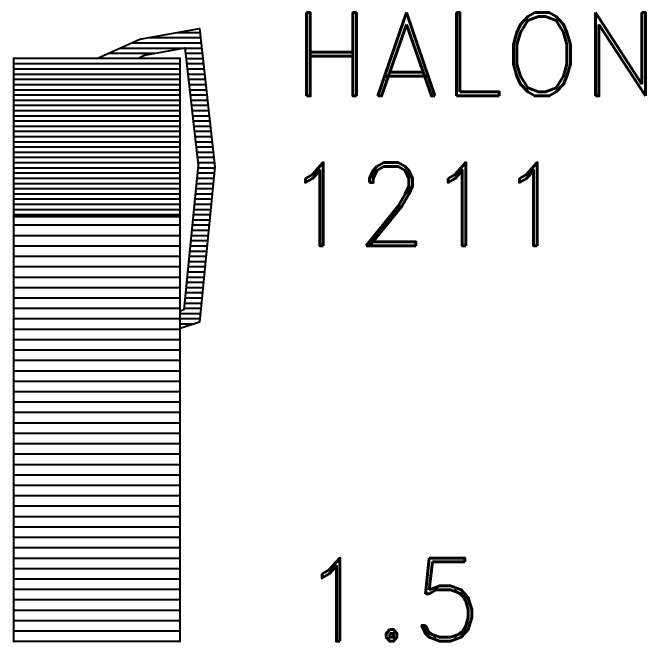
# Model space of a CAD drawing. Header units: millimetres. Extents: x -3 to 2253, y -3 to 1300.
# Drawn here: x 4.99 to 12.59, y 104.99 to 112.55 of the extents above; entities that cross this region are included whole.
import ezdxf

# ---------------------------------------------------------------- set-up
doc = ezdxf.new("R2010")
doc.units = ezdxf.units.MM
for name, color, linetype in [('ROOD', 1, 'Continuous'), ('TXT', 7, 'Continuous'), ('VEILIG', 7, 'Continuous')]:
    doc.layers.add(name, color=color, linetype=linetype)
doc.styles.add('ROMAND', font='romand')

# ---------------------------------------------------------------- blocks, each defined once
blk = doc.blocks.new('*X83')
at = {"color": 0}
for p, q in [((5, 9.4375), (7, 9.4375)), ((5, 9.375), (7, 9.375)), ((5, 9.3125), (7, 9.3125)), ((5, 9.25), (7, 9.25)), ((5, 9.1875), (7, 9.1875)), ((5, 9.125), (7, 9.125)), ((5, 9.0625), (7, 9.0625)), ((5, 9), (7, 9)), ((5, 8.9375), (7, 8.9375)), ((5, 8.875), (7, 8.875)), ((5, 8.8125), (7, 8.8125)), ((5, 8.75), (7, 8.75)), ((5, 8.6875), (7, 8.6875)), ((5, 8.625), (7, 8.625)), ((5, 8.5625), (7, 8.5625)), ((5, 8.5), (7, 8.5)), ((5, 8.4375), (7, 8.4375)), ((5, 8.375), (7, 8.375)), ((5, 8.3125), (7, 8.3125)), ((5, 8.25), (7, 8.25)), ((5, 8.1875), (7, 8.1875)), ((5, 8.125), (7, 8.125)), ((5, 8.0625), (7, 8.0625)), ((5, 8), (7, 8)), ((5, 7.9375), (7, 7.9375)), ((5, 7.875), (7, 7.875)), ((5, 7.8125), (7, 7.8125)), ((5, 7.75), (7, 7.75)), ((5, 7.6875), (7, 7.6875)), ((5, 7.625), (7, 7.625))]:
    blk.add_line(p, q, dxfattribs=at)
blk = doc.blocks.new('*X84')
at = {"color": 0}
for p, q in [((5, 7.5), (7, 7.5)), ((5, 7.375), (7, 7.375)), ((5, 7.25), (7, 7.25)), ((5, 7.125), (7, 7.125)), ((5, 7), (7, 7)), ((5, 6.875), (7, 6.875)), ((5, 6.75), (7, 6.75)), ((5, 6.625), (7, 6.625)), ((5, 6.5), (7, 6.5)), ((5, 6.375), (7, 6.375)), ((5, 6.25), (7, 6.25)), ((5, 6.125), (7, 6.125)), ((5, 6), (7, 6)), ((5, 5.875), (7, 5.875)), ((5, 5.75), (7, 5.75)), ((5, 5.625), (7, 5.625)), ((5, 5.5), (7, 5.5)), ((5, 5.375), (7, 5.375)), ((5, 5.25), (7, 5.25)), ((5, 5.125), (7, 5.125)), ((5, 5), (7, 5)), ((5, 4.875), (7, 4.875)), ((5, 4.75), (7, 4.75)), ((5, 4.625), (7, 4.625)), ((5, 4.5), (7, 4.5)), ((5, 4.375), (7, 4.375)), ((5, 4.25), (7, 4.25)), ((5, 4.125), (7, 4.125)), ((5, 4), (7, 4)), ((5, 3.875), (7, 3.875)), ((5, 3.75), (7, 3.75)), ((5, 3.625), (7, 3.625)), ((5, 3.5), (7, 3.5)), ((5, 3.375), (7, 3.375)), ((5, 3.25), (7, 3.25)), ((5, 3.125), (7, 3.125)), ((5, 3), (7, 3)), ((5, 2.875), (7, 2.875)), ((5, 2.75), (7, 2.75)), ((5, 2.625), (7, 2.625))]:
    blk.add_line(p, q, dxfattribs=at)
blk = doc.blocks.new('*X85')
at = {"color": 0}
for p, q in [((6.9628, 9.8125), (7.2385, 9.8125)), ((6.6127, 9.75), (7.2454, 9.75)), ((6.4167, 9.6875), (7.2524, 9.6875)), ((6.2778, 9.625), (7.0505, 9.625)), ((7.0581, 9.625), (7.2593, 9.625)), ((6.1389, 9.5625), (6.7004, 9.5625)), ((7.0652, 9.5625), (7.2663, 9.5625)), ((7.0724, 9.5), (7.2732, 9.5)), ((7.0795, 9.4375), (7.2802, 9.4375)), ((7.0867, 9.375), (7.2871, 9.375)), ((7.0938, 9.3125), (7.2941, 9.3125)), ((7.101, 9.25), (7.301, 9.25)), ((7.1081, 9.1875), (7.308, 9.1875)), ((7.1153, 9.125), (7.3149, 9.125)), ((7.1224, 9.0625), (7.3219, 9.0625)), ((7.1295, 9), (7.3288, 9)), ((7.1367, 8.9375), (7.3358, 8.9375)), ((7.1438, 8.875), (7.3427, 8.875)), ((7.151, 8.8125), (7.3497, 8.8125)), ((7.1581, 8.75), (7.3566, 8.75)), ((7.1653, 8.6875), (7.3636, 8.6875)), ((7.1724, 8.625), (7.3705, 8.625)), ((7.1796, 8.5625), (7.3775, 8.5625)), ((7.1867, 8.5), (7.3844, 8.5)), ((7.1939, 8.4375), (7.3914, 8.4375)), ((7.201, 8.375), (7.3983, 8.375)), ((7.2081, 8.3125), (7.4053, 8.3125)), ((7.2153, 8.25), (7.4122, 8.25)), ((7.216, 8.1875), (7.417, 8.1875)), ((7.2036, 8.0625), (7.4046, 8.0625)), ((7.2098, 8.125), (7.4108, 8.125)), ((7.1974, 8), (7.3984, 8)), ((7.1912, 7.9375), (7.3922, 7.9375)), ((7.185, 7.875), (7.386, 7.875)), ((7.1788, 7.8125), (7.3798, 7.8125)), ((7.1664, 7.6875), (7.3674, 7.6875)), ((7.1726, 7.75), (7.3736, 7.75)), ((7.1602, 7.625), (7.3612, 7.625)), ((7.154, 7.5625), (7.355, 7.5625)), ((7.1478, 7.5), (7.3488, 7.5)), ((7.1416, 7.4375), (7.3426, 7.4375)), ((7.1292, 7.3125), (7.3302, 7.3125)), ((7.1354, 7.375), (7.3364, 7.375)), ((7.123, 7.25), (7.324, 7.25)), ((7.1168, 7.1875), (7.3178, 7.1875)), ((7.1106, 7.125), (7.3116, 7.125)), ((7.0982, 7), (7.2992, 7)), ((7.1044, 7.0625), (7.3054, 7.0625)), ((7.092, 6.9375), (7.293, 6.9375)), ((7.0858, 6.875), (7.2868, 6.875)), ((7.0796, 6.8125), (7.2806, 6.8125)), ((7.0734, 6.75), (7.2744, 6.75)), ((7.0611, 6.625), (7.262, 6.625)), ((7.0672, 6.6875), (7.2682, 6.6875)), ((7.0549, 6.5625), (7.2558, 6.5625)), ((7.0487, 6.5), (7.2496, 6.5)), ((7, 6.4375), (7.2434, 6.4375)), ((7, 6.375), (7.2372, 6.375)), ((7, 6.3125), (7.171, 6.3125))]:
    blk.add_line(p, q, dxfattribs=at)
blk = doc.blocks.new('0300')
at = {"layer": 'VEILIG'}
for p, q in [((1.4874, 7), (1.6001, 7.0507)), ((0, 5.1), (2, 5.1))]:
    blk.add_line(p, q, dxfattribs=at)
for points in [[(1, 7), (1.518, 7.2331), (2.2331, 7.3608), (2.418, 5.698), (2.2331, 3.8332), (2, 3.7555)], [(1.5531, 7.0362), (2.0579, 7.1263), (2.219, 5.7177), (2.0469, 3.9819), (2, 3.9663)]]:
    blk.add_lwpolyline(points, dxfattribs=at)
at = {"layer": 'VEILIG', "const_width": 0.025}
for points in [[(0, 5.1), (0, 7), (2, 7), (2, 5.1)], [(2, 5.1), (2, 0), (0, 0), (0, 5.1)]]:
    blk.add_lwpolyline(points, dxfattribs=at)
at = {"layer": 'ROOD'}
blk.add_blockref('*X84', (-5, -2.5), dxfattribs=at)
at = {"layer": 'VEILIG'}
for name in ['*X85', '*X83']:
    blk.add_blockref(name, (-5, -2.5), dxfattribs=at)
at = {"layer": 'TXT', "style": 'ROMAND'}
for s, p in [('HALON', (3.35, 6.55)), ('1211', (3.25, 4.75)), ('1.5', (3.45, 0))]:
    blk.add_text(s, height=1, dxfattribs=at).set_placement(p)

msp = doc.modelspace()

# ---------------------------------------------------------------- block references
msp.add_blockref('0300', (5, 105))

doc.saveas('drawing.dxf')
